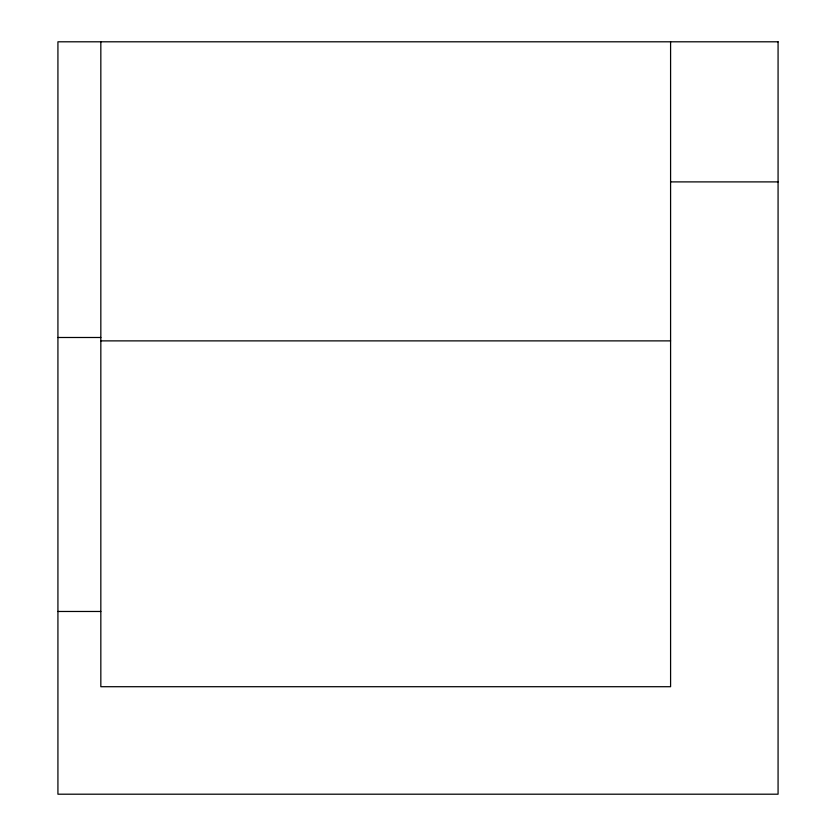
<?xml version="1.0" encoding="UTF-8"?>
<svg xmlns="http://www.w3.org/2000/svg" width="836" height="836" viewBox="0 0 836 836"><rect width="100%" height="100%" fill="white"/><g stroke="black" fill="none" stroke-linecap="round" stroke-linejoin="round"><path stroke-width="1.25" d="M670.587 181.893L778.076 181.893M57.924 337.493L100.832 337.493M100.832 340.879L670.587 340.879M57.924 611.471L100.832 611.471M670.587 41.8L670.587 686.711L100.832 686.711L100.832 41.8M778.076 41.8L57.924 41.8L57.924 794.2L778.076 794.2L778.076 41.8"/></g></svg>
